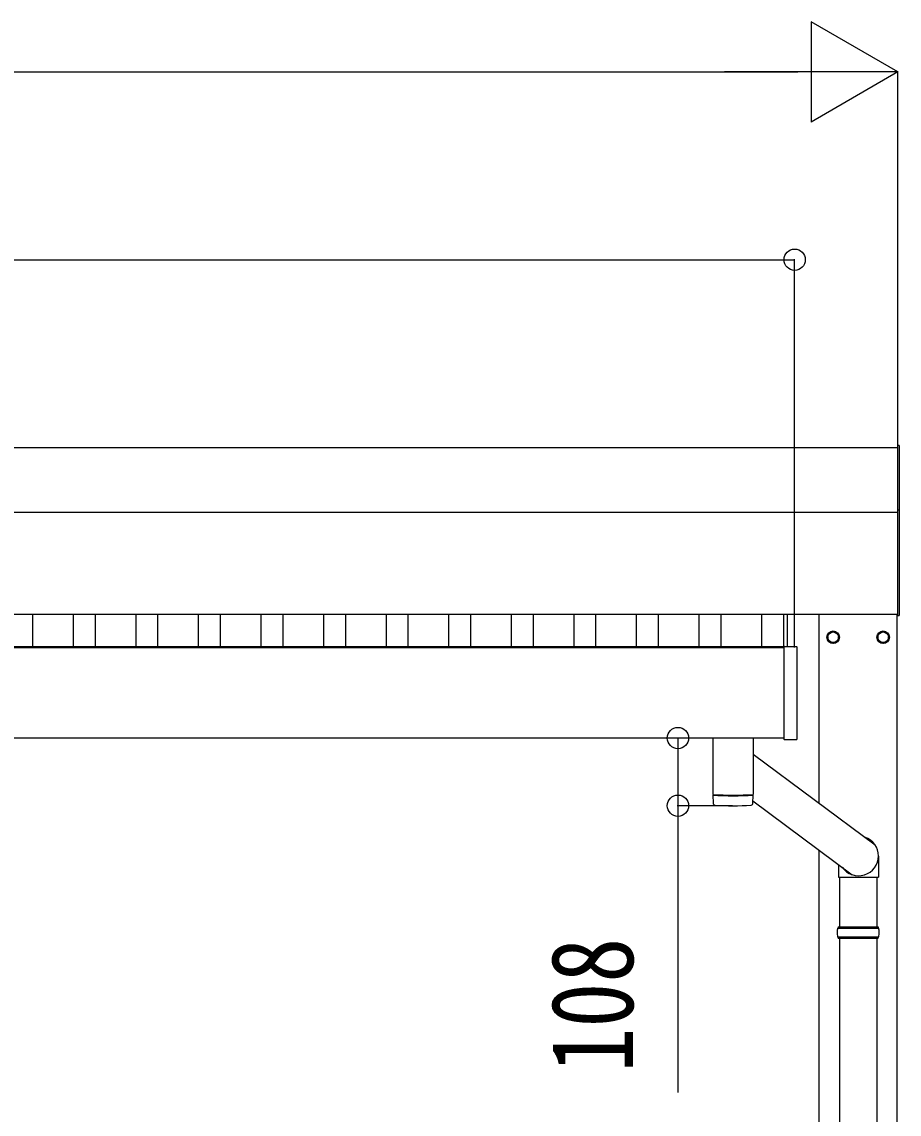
# Model space of a CAD drawing. Units: millimetres, scale not verified. Extents: x -16820 to 16820, y -11880 to 11880.
# Drawn here: x -12229 to -10827, y -1284 to 461 of the extents above; entities that cross this region are included whole.
import ezdxf
from ezdxf.enums import TextEntityAlignment as Align

# ---------------------------------------------------------------- set-up
doc = ezdxf.new("R2010")
doc.units = ezdxf.units.MM
doc.header["$LTSCALE"] = 50
for name, color, linetype in [('0-3_YKK_11', 7, 'Continuous'), ('0-5_YKK_13', 4, 'Continuous'), ('0-6_YKK_A1', 4, 'Continuous'), ('0-7_YKK_D', 6, 'Continuous')]:
    doc.layers.add(name, color=color, linetype=linetype)
doc.styles.add('ＭＳ ゴシック', font='')
doc.styles.get('ＭＳ ゴシック').set_extended_font_data('MS Gothic')

msp = doc.modelspace()

# ---------------------------------------------------------------- linework, layer by layer
at = {"layer": '0-3_YKK_11'}
msp.add_line((-11066.3, -791.67), (-11066.3, -790.9), dxfattribs=at)
at = {"layer": '0-5_YKK_13'}
for p, q in [((-10827.2, -215.91), (-10829.2, -215.91)), ((-10829.2, -319.22), (-10829.2, -215.91)), ((-10827.2, -215.91), (-10827.2, -319.22)), ((-10829.2, -487.98), (-10829.2, -319.22)), ((-10827.2, -319.22), (-10829.2, -319.22)), ((-10827.2, -319.22), (-10827.2, -487.98)), ((-10829.2, -487.98), (-10827.2, -487.98)), ((-10941.29, -522.23), (-10941.19, -522.23)), ((-10941.29, -522.73), (-10941.19, -522.73)), ((-10861.2, -517.57), (-10852.7, -512.66)), ((-10861.2, -517.57), (-10861.2, -527.39)), ((-11010.89, -685.6), (-11010.89, -537.6)), ((-11010.39, -537.1), (-11009.89, -537.1)), ((-11009.89, -537.1), (-10991.89, -537.1)), ((-10991.89, -537.1), (-10991.39, -537.1)), ((-10990.89, -537.6), (-10990.89, -685.6)), ((-11124.7, -683.48), (-11124.7, -773.62)), ((-11060.7, -683.48), (-11060.7, -773.62)), ((-10991.39, -686.1), (-11010.39, -686.1)), ((-11060.7, -709), (-10865.69, -854.18)), ((-11124.73, -774.62), (-11124.5, -787.6)), ((-11120.22, -773.9), (-11120.2, -774.9)), ((-11065.17, -773.9), (-11065.19, -774.9)), ((-11060.89, -787.6), (-11060.67, -774.62)), ((-11060.83, -783.71), (-10902.19, -901.8)), ((-10860.12, -871.94), (-10860.12, -905.71)), ((-10922.7, -905.71), (-10922.7, -985.01)), ((-10862.69, -905.71), (-10862.69, -985.01)), ((-10925.7, -987.01), (-10859.7, -987.01)), ((-10924.7, -985.01), (-10860.7, -985.01)), ((-10924.7, -985.01), (-10924.7, -987.01)), ((-10860.7, -985.01), (-10860.7, -987.01)), ((-10925.7, -1001.01), (-10859.7, -1001.01)), ((-10924.7, -1003.01), (-10924.7, -1001.01)), ((-10924.7, -1003.01), (-10860.7, -1003.01)), ((-10922.7, -1003.01), (-10922.7, -1879.74)), ((-10862.7, -1003.01), (-10862.7, -1879.74)), ((-10860.7, -1003.01), (-10860.7, -1001.01))]:
    msp.add_line(p, q, dxfattribs=at)
msp.add_lwpolyline([(-10932.7, -512.66), (-10924.2, -517.57), (-10924.2, -527.39), (-10932.7, -532.29), (-10941.2, -527.39), (-10941.2, -517.57)], close=True, dxfattribs=at)
for points in [[(-10852.7, -512.66), (-10844.2, -517.57), (-10844.2, -527.39), (-10852.7, -532.29), (-10861.2, -527.39)], [(-10924.02, -885.55), (-10924.02, -905.71), (-10860.12, -905.71)]]:
    msp.add_lwpolyline(points, dxfattribs=at)
for centre, radius in [((-10932.7, -522.48), 10), ((-10932.7, -522.48), 8.5), ((-10852.7, -522.48), 10), ((-10852.7, -522.48), 8.5)]:
    msp.add_circle(centre, radius, dxfattribs=at)
for centre, radius, start, end in [((-10932.7, -522.48), 8.6, 171.25399, 178.33419), ((-10932.7, -522.48), 8.6, 181.66581, 188.74601), ((-10932.7, -522.48), 8.6, 111.25399, 128.74601), ((-10932.7, -522.48), 8.6, 51.25399, 68.74601), ((-10932.7, -522.48), 8.6, 351.25399, 8.74601), ((-10852.7, -522.48), 8.6, 111.25399, 128.74601), ((-10852.7, -522.48), 8.6, 51.25399, 68.74601), ((-10852.7, -522.48), 8.6, 351.25399, 8.74601), ((-11010.39, -537.6), 0.5, 90, 180), ((-10991.39, -537.6), 0.5, 0, 90), ((-10932.7, -522.48), 8.6, 231.25399, 248.74601), ((-10932.7, -522.48), 8.6, 291.25399, 308.74601), ((-10852.7, -522.48), 8.6, 231.25399, 248.74601), ((-10852.7, -522.48), 8.6, 291.25399, 308.74601), ((-11010.39, -685.6), 0.5, 180, 270), ((-10991.39, -685.6), 0.5, 270, 0), ((-11092.7, -293.89), 480.8, 266.18381, 273.81619), ((-11092.7, -294.89), 480.8, 266.18381, 273.81619), ((-11121.08, -787.37), 3.43, 183.90213, 262.99006), ((-11092.69, -271.9), 519.67, 266.82198, 273.17643), ((-11064.32, -787.37), 3.43, 277.08355, 356.08693), ((-10876.95, -994.01), 49.25, 171.82876, 180.00002), ((-10876.95, -994.01), 49.25, 180.00002, 188.17127), ((-10908.45, -994.01), 49.25, 359.99998, 8.17124), ((-10908.45, -994.01), 49.25, 351.82873, 359.99998)]:
    msp.add_arc(centre, radius, start, end, dxfattribs=at)
for start_param, end_param in [(6.2831853, 7.531698), (3.7408008, 6.2831853)]:
    msp.add_ellipse((-10892.07, -871.94), major_axis=(31.95, 0), ratio=0.98554, start_param=start_param, end_param=end_param, dxfattribs=at)
at = {"layer": '0-6_YKK_A1'}
for p, q in [((-13829.2, -219.41), (-10829.2, -219.41)), ((-13829.2, -322.72), (-10829.2, -322.72)), ((-13829.2, -485.48), (-10829.2, -485.48)), ((-12211.7, -537.05), (-12211.7, -485.48)), ((-12146.7, -537.05), (-12146.7, -485.48)), ((-12111.7, -537.05), (-12111.7, -485.48)), ((-12046.7, -537.05), (-12046.7, -485.48)), ((-12011.7, -537.05), (-12011.7, -485.48)), ((-11946.7, -537.05), (-11946.7, -485.48)), ((-11911.7, -537.05), (-11911.7, -485.48)), ((-11846.7, -537.05), (-11846.7, -485.48)), ((-11811.7, -537.05), (-11811.7, -485.48)), ((-11746.7, -537.05), (-11746.7, -485.48)), ((-11711.7, -537.05), (-11711.7, -485.48)), ((-11646.7, -537.05), (-11646.7, -485.48)), ((-11611.7, -537.05), (-11611.7, -485.48)), ((-11546.7, -537.05), (-11546.7, -485.48)), ((-11511.7, -537.05), (-11511.7, -485.48)), ((-11446.7, -537.05), (-11446.7, -485.48)), ((-11411.7, -537.05), (-11411.7, -485.48)), ((-11346.7, -537.05), (-11346.7, -485.48)), ((-11311.7, -537.05), (-11311.7, -485.48)), ((-11246.7, -537.05), (-11246.7, -485.48)), ((-11211.7, -537.05), (-11211.7, -485.48)), ((-11146.7, -537.05), (-11146.7, -485.48)), ((-11111.7, -537.05), (-11111.7, -485.48)), ((-11046.7, -537.05), (-11046.7, -485.48)), ((-11011.7, -537.05), (-11011.7, -485.48)), ((-11006.2, -485.48), (-11006.2, -537.1)), ((-10994.2, -537.1), (-10994.2, -485.48)), ((-10955.2, -787.54), (-10955.2, -485.48)), ((-10830.2, -3483.48), (-10830.2, -485.48)), ((-13652.2, -537.05), (-10994.2, -537.05)), ((-13647.5, -538.6), (-11010.89, -538.6)), ((-11010.89, -683.48), (-13647.5, -683.48)), ((-10955.2, -3483.48), (-10955.2, -862.35))]:
    msp.add_line(p, q, dxfattribs=at)
at = {"layer": '0-7_YKK_D'}
for p, q in [((-10829.2, 380.59), (-10967.76, 460.59)), ((-10967.76, 460.59), (-10967.76, 300.59)), ((-13669.2, 380.59), (-10989.2, 380.59)), ((-10829.2, 380.59), (-11106.32, 380.59)), ((-10829.2, 380.59), (-10967.76, 300.59)), ((-10829.2, -218.41), (-10829.2, 381.59)), ((-13664.2, 80.59), (-10994.2, 80.59)), ((-10994.2, -538.62), (-10994.2, 81.59)), ((-11125.7, -683.48), (-11181.76, -683.48)), ((-11093.69, -791.57), (-11181.76, -791.57))]:
    msp.add_line(p, q, dxfattribs=at)
msp.add_lwpolyline([(-11180.76, -683.48), (-11180.76, -791.57), (-11180.76, -1249.97)], dxfattribs=at)
for centre in [(-10994.2, 80.59), (-11180.76, -683.48), (-11180.76, -791.57)]:
    msp.add_circle(centre, 17, dxfattribs=at)

# ---------------------------------------------------------------- texts
at = {"layer": '0-7_YKK_D', "style": 'ＭＳ ゴシック', "width": 0.8}
msp.add_text('108', height=132, rotation=90, dxfattribs=at).set_placement((-11212.76, -1217.97), align=Align.BOTTOM_LEFT)

doc.saveas('drawing.dxf')
